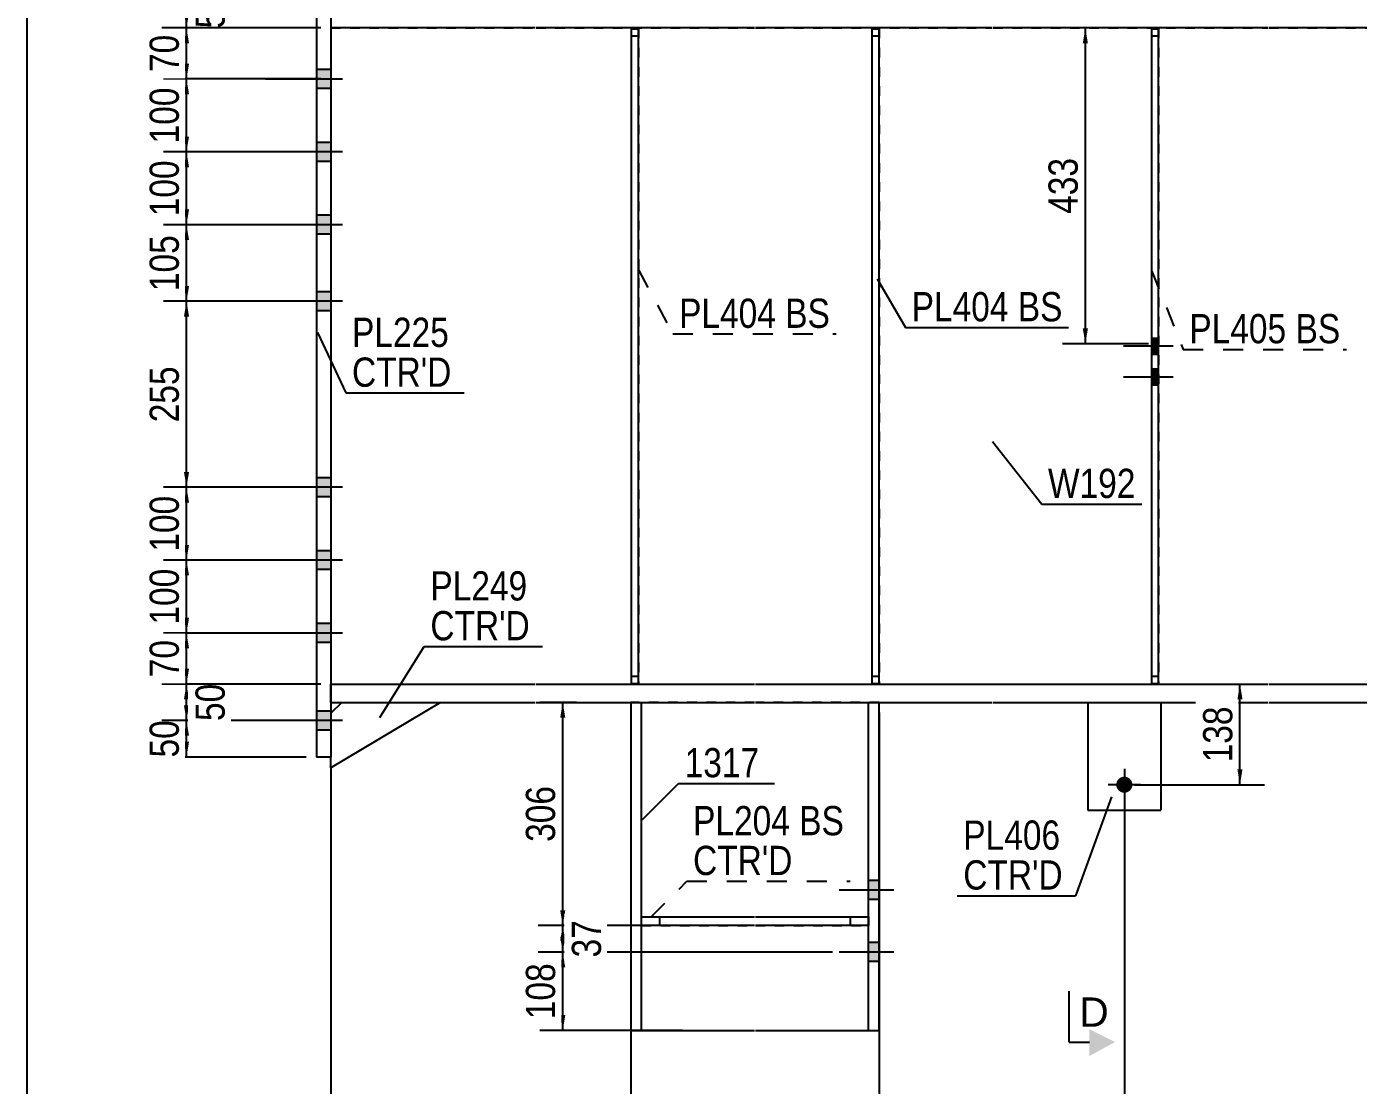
# Model space of a CAD drawing. Header units: millimetres. Extents: x -246 to 166, y -173 to 114.
# Drawn here: x -243.8 to -113.3, y -46.5 to 57.3 of the extents above; entities that cross this region are included whole.
import ezdxf

# ---------------------------------------------------------------- set-up
doc = ezdxf.new("R2010")
doc.units = ezdxf.units.MM
doc.linetypes.add('DXK_LINE_DOT1', pattern=[1.8814, 0.9407, -0.9407])
doc.linetypes.add('DXK_LINE_DOT2', pattern=[3.9198, 1.9599, -1.9599])
doc.styles.add('Arial', font='ARIAL.TTF', dxfattribs={"height": 0.2})
doc.styles.add('Arial Narrow', font='ARIALN.TTF', dxfattribs={"height": 0.2})

# ---------------------------------------------------------------- blocks, each defined once
blk = doc.blocks.new('Unknown-623346309-1210')
at = {"color": 5, "linetype": 'Continuous'}
blk.add_line((-243.75, 114.21), (-243.75, -172.79), dxfattribs=at)
blk = doc.blocks.new('Part-623346309-1633 - 1608')
at = {"color": 7, "linetype": 'DXK_LINE_DOT1'}
for p, q in [((-133.54, 57.07), (-133.54, -7.07)), ((-132.83, 57.07), (-133.54, 57.07)), ((-133.54, 56.36), (-132.83, 56.36)), ((-132.83, 57.07), (-132.83, -7.07)), ((-133.54, -6.36), (-132.83, -6.36)), ((-133.54, -7.07), (-132.83, -7.07))]:
    blk.add_line(p, q, dxfattribs=at)
blk = doc.blocks.new('Part-623346309-2009 - 1608')
at = {"color": 2, "linetype": 'Continuous'}
for p, q in [((-213.93, -8.93), (-213.93, -7.14)), ((-213.93, -7.14), (-193.93, -7.14)), ((-193.83, -7.14), (-172.43, -7.14)), ((-172.33, -7.14), (-149.14, -7.14)), ((-149.04, -7.14), (-122.11, -7.14)), ((-122.01, -7.14), (-22.83, -7.14)), ((-213.93, -8.93), (-193.93, -8.93)), ((-193.83, -8.93), (-172.43, -8.93)), ((-172.33, -8.93), (-149.14, -8.93)), ((-149.04, -8.93), (-122.11, -8.93)), ((-122.01, -8.93), (-22.83, -8.93))]:
    blk.add_line(p, q, dxfattribs=at)
blk = doc.blocks.new('Bolt-623346309-1610 - 1608')
at = {"linetype": 'Continuous'}
for points in [[(-133.54, 26.73), (-133.54, 25.16), (-132.83, 25.16), (-132.83, 26.73)], [(-133.54, 23.7), (-133.54, 22.13), (-132.83, 22.13), (-132.83, 23.7)]]:
    blk.add_hatch(color=3, dxfattribs=at).paths.add_polyline_path(points)
at = {"color": 3, "linetype": 'Continuous'}
for p, q in [((-132.83, 26.73), (-133.54, 26.73)), ((-131.4, 25.95), (-136.26, 25.95)), ((-132.83, 25.16), (-133.54, 25.16)), ((-132.83, 23.7), (-133.54, 23.7)), ((-131.4, 22.92), (-136.26, 22.92)), ((-132.83, 22.13), (-133.54, 22.13))]:
    blk.add_line(p, q, dxfattribs=at)
blk = doc.blocks.new('Bolt-623346309-1611 - 1608')
at = {"color": 3, "linetype": 'DXK_LINE_DOT2'}
for p, q in [((-132.83, 26.73), (-133.54, 26.73)), ((-131.4, 25.95), (-136.26, 25.95)), ((-132.83, 25.16), (-133.54, 25.16)), ((-132.83, 23.7), (-133.54, 23.7)), ((-131.4, 22.92), (-136.26, 22.92)), ((-132.83, 22.13), (-133.54, 22.13))]:
    blk.add_line(p, q, dxfattribs=at)
blk = doc.blocks.new('Part-623346309-1655 - 1608')
at = {"color": 7, "linetype": 'DXK_LINE_DOT1'}
for p, q in [((-160.93, 57.07), (-160.93, -7.07)), ((-160.21, 57.07), (-160.93, 57.07)), ((-160.93, 56.36), (-160.21, 56.36)), ((-160.21, 57.07), (-160.21, -7.07)), ((-160.93, -6.36), (-160.21, -6.36)), ((-160.93, -7.07), (-160.21, -7.07))]:
    blk.add_line(p, q, dxfattribs=at)
blk = doc.blocks.new('Part-623346309-1677 - 1608')
at = {"color": 2, "linetype": 'Continuous'}
for p, q in [((-184.52, 57.07), (-184.52, -7.07)), ((-184.52, 57.07), (-183.81, 57.07)), ((-183.81, -7.07), (-183.81, 57.07)), ((-184.52, -7.07), (-183.81, -7.07))]:
    blk.add_line(p, q, dxfattribs=at)
at = {"color": 7, "linetype": 'DXK_LINE_DOT1'}
for p, q in [((-184.52, 56.36), (-183.81, 56.36)), ((-184.52, -6.36), (-183.81, -6.36))]:
    blk.add_line(p, q, dxfattribs=at)
blk = doc.blocks.new('Part-623346309-1745 - 1608')
at = {"color": 2, "linetype": 'Continuous'}
for p, q in [((-160.93, 57.07), (-160.93, -7.07)), ((-160.93, 57.07), (-160.21, 57.07)), ((-160.21, -7.07), (-160.21, 57.07)), ((-160.93, -7.07), (-160.21, -7.07))]:
    blk.add_line(p, q, dxfattribs=at)
blk = doc.blocks.new('Part-623346309-2077 - 1608')
at = {"color": 2, "linetype": 'Continuous'}
for p, q in [((-203.21, -8.93), (-213.93, -15.36)), ((-212.86, -8.93), (-213.93, -10)), ((-213.93, -15.36), (-213.93, -14.29))]:
    blk.add_line(p, q, dxfattribs=at)
at = {"color": 7, "linetype": 'DXK_LINE_DOT1'}
for p, q in [((-212.86, -8.93), (-203.21, -8.93)), ((-213.93, -10), (-213.93, -14.29))]:
    blk.add_line(p, q, dxfattribs=at)
blk = doc.blocks.new('Part-623346309-1767 - 1608')
at = {"color": 2, "linetype": 'Continuous'}
for p, q in [((-133.54, 57.07), (-133.54, -7.07)), ((-133.54, 57.07), (-132.83, 57.07)), ((-132.83, -7.07), (-132.83, 57.07)), ((-133.54, -7.07), (-132.83, -7.07))]:
    blk.add_line(p, q, dxfattribs=at)
blk = doc.blocks.new('Part-623346309-1965 - 1608')
at = {"color": 2, "linetype": 'Continuous'}
for p, q in [((-213.93, 58.93), (-213.93, 57.14)), ((-193.93, 57.14), (-213.93, 57.14)), ((-172.43, 57.14), (-193.83, 57.14)), ((-149.14, 57.14), (-172.33, 57.14)), ((-122.11, 57.14), (-149.04, 57.14)), ((-22.83, 57.14), (-122.01, 57.14))]:
    blk.add_line(p, q, dxfattribs=at)
blk = doc.blocks.new('Part-623346309-2048 - 1608')
at = {"color": 2, "linetype": 'Continuous'}
for p, q in [((-215.36, 64.29), (-213.93, 64.29)), ((-215.36, 64.29), (-215.36, -14.29)), ((-213.93, 64.29), (-213.93, -14.29)), ((-213.93, -14.29), (-215.36, -14.29))]:
    blk.add_line(p, q, dxfattribs=at)
blk = doc.blocks.new('Bolt-623346309-2090 - 1608')
at = {"linetype": 'Continuous'}
for points in [[(-215.36, 61.64), (-215.36, 59.79), (-213.93, 59.79), (-213.93, 61.64)], [(-215.36, 61.64), (-215.36, 59.79), (-213.93, 59.79), (-213.93, 61.64)], [(-215.36, 53.07), (-215.36, 51.21), (-213.93, 51.21), (-213.93, 53.07)], [(-215.36, 53.07), (-215.36, 51.21), (-213.93, 51.21), (-213.93, 53.07)], [(-215.36, 45.93), (-215.36, 44.07), (-213.93, 44.07), (-213.93, 45.93)], [(-215.36, 45.93), (-215.36, 44.07), (-213.93, 44.07), (-213.93, 45.93)], [(-215.36, 38.79), (-215.36, 36.93), (-213.93, 36.93), (-213.93, 38.79)], [(-215.36, 38.79), (-215.36, 36.93), (-213.93, 36.93), (-213.93, 38.79)], [(-215.36, 31.29), (-215.36, 29.43), (-213.93, 29.43), (-213.93, 31.29)], [(-215.36, 31.29), (-215.36, 29.43), (-213.93, 29.43), (-213.93, 31.29)], [(-215.36, 13.07), (-215.36, 11.21), (-213.93, 11.21), (-213.93, 13.07)], [(-215.36, 13.07), (-215.36, 11.21), (-213.93, 11.21), (-213.93, 13.07)], [(-215.36, 5.93), (-215.36, 4.07), (-213.93, 4.07), (-213.93, 5.93)], [(-215.36, 5.93), (-215.36, 4.07), (-213.93, 4.07), (-213.93, 5.93)], [(-215.36, -1.21), (-215.36, -3.07), (-213.93, -3.07), (-213.93, -1.21)], [(-215.36, -1.21), (-215.36, -3.07), (-213.93, -3.07), (-213.93, -1.21)], [(-215.36, -9.79), (-215.36, -11.64), (-213.93, -11.64), (-213.93, -9.79)], [(-215.36, -9.79), (-215.36, -11.64), (-213.93, -11.64), (-213.93, -9.79)]]:
    blk.add_hatch(color=3, dxfattribs=at).paths.add_polyline_path(points)
at = {"color": 3, "linetype": 'Continuous'}
for p, q in [((-213.93, 61.64), (-215.36, 61.64)), ((-213.93, 61.64), (-215.36, 61.64)), ((-212.79, 60.71), (-220.36, 60.71)), ((-212.79, 60.71), (-220.36, 60.71)), ((-213.93, 59.79), (-215.36, 59.79)), ((-213.93, 59.79), (-215.36, 59.79)), ((-213.93, 53.07), (-215.36, 53.07)), ((-213.93, 53.07), (-215.36, 53.07)), ((-212.79, 52.14), (-220.36, 52.14)), ((-212.79, 52.14), (-220.36, 52.14)), ((-213.93, 51.21), (-215.36, 51.21)), ((-213.93, 51.21), (-215.36, 51.21)), ((-213.93, 45.93), (-215.36, 45.93)), ((-213.93, 45.93), (-215.36, 45.93)), ((-212.79, 45), (-220.36, 45)), ((-212.79, 45), (-220.36, 45)), ((-213.93, 44.07), (-215.36, 44.07)), ((-213.93, 44.07), (-215.36, 44.07)), ((-212.79, 37.86), (-220.36, 37.86)), ((-212.79, 37.86), (-220.36, 37.86)), ((-213.93, 38.79), (-215.36, 38.79)), ((-213.93, 38.79), (-215.36, 38.79)), ((-213.93, 36.93), (-215.36, 36.93)), ((-213.93, 36.93), (-215.36, 36.93)), ((-212.79, 30.36), (-220.36, 30.36)), ((-212.79, 30.36), (-220.36, 30.36)), ((-213.93, 31.29), (-215.36, 31.29)), ((-213.93, 31.29), (-215.36, 31.29)), ((-213.93, 29.43), (-215.36, 29.43)), ((-213.93, 29.43), (-215.36, 29.43)), ((-213.93, 13.07), (-215.36, 13.07)), ((-213.93, 13.07), (-215.36, 13.07)), ((-212.79, 12.14), (-220.36, 12.14)), ((-212.79, 12.14), (-220.36, 12.14)), ((-213.93, 11.21), (-215.36, 11.21)), ((-213.93, 11.21), (-215.36, 11.21)), ((-213.93, 5.93), (-215.36, 5.93)), ((-213.93, 5.93), (-215.36, 5.93)), ((-212.79, 5), (-220.36, 5)), ((-212.79, 5), (-220.36, 5)), ((-213.93, 4.07), (-215.36, 4.07)), ((-213.93, 4.07), (-215.36, 4.07)), ((-213.93, -1.21), (-215.36, -1.21)), ((-213.93, -1.21), (-215.36, -1.21)), ((-212.79, -2.14), (-220.36, -2.14)), ((-212.79, -2.14), (-220.36, -2.14)), ((-213.93, -3.07), (-215.36, -3.07)), ((-213.93, -3.07), (-215.36, -3.07)), ((-213.93, -9.79), (-215.36, -9.79)), ((-213.93, -9.79), (-215.36, -9.79)), ((-212.79, -10.71), (-220.36, -10.71)), ((-212.79, -10.71), (-220.36, -10.71)), ((-213.93, -11.64), (-215.36, -11.64)), ((-213.93, -11.64), (-215.36, -11.64))]:
    blk.add_line(p, q, dxfattribs=at)
blk = doc.blocks.new('Part-623346309-2087 - 1608')
at = {"color": 7, "linetype": 'DXK_LINE_DOT1'}
for p, q in [((-213.93, 57.14), (-213.93, -7.14)), ((-213.93, 57.14), (-193.93, 57.14)), ((-193.83, 57.14), (-172.43, 57.14)), ((-172.33, 57.14), (-149.14, 57.14)), ((-149.04, 57.14), (-122.11, 57.14)), ((-122.01, 57.14), (-107.19, 57.14)), ((-213.93, -7.14), (-193.93, -7.14)), ((-193.83, -7.14), (-172.43, -7.14)), ((-172.33, -7.14), (-149.14, -7.14)), ((-149.04, -7.14), (-122.11, -7.14)), ((-122.01, -7.14), (-107.19, -7.14))]:
    blk.add_line(p, q, dxfattribs=at)
blk = doc.blocks.new('Part-623346309-2180 - 1608')
at = {"color": 2, "linetype": 'Continuous'}
for p, q in [((-184.54, -8.93), (-184.54, -41.07)), ((-183.5, -41.07), (-183.5, -8.93)), ((-161.26, -41.07), (-161.26, -8.93)), ((-160.21, -41.07), (-160.21, -8.93)), ((-184.54, -41.07), (-172.43, -41.07)), ((-172.33, -41.07), (-160.21, -41.07))]:
    blk.add_line(p, q, dxfattribs=at)
at = {"color": 7, "linetype": 'DXK_LINE_DOT1'}
for p, q in [((-172.43, -8.93), (-184.54, -8.93)), ((-160.21, -8.93), (-172.33, -8.93))]:
    blk.add_line(p, q, dxfattribs=at)
blk = doc.blocks.new('Part-623346309-2202 - 1608')
at = {"color": 7, "linetype": 'DXK_LINE_DOT1'}
for p, q in [((-183.5, -30.79), (-183.5, -29.93)), ((-183.5, -29.93), (-172.43, -29.93)), ((-181.71, -30.79), (-181.71, -29.93)), ((-172.33, -29.93), (-161.26, -29.93)), ((-163.04, -29.93), (-163.04, -30.79)), ((-161.26, -29.93), (-161.26, -30.79)), ((-183.5, -30.79), (-172.43, -30.79)), ((-172.33, -30.79), (-161.26, -30.79))]:
    blk.add_line(p, q, dxfattribs=at)
blk = doc.blocks.new('Part-623346309-2207 - 1608')
at = {"color": 7, "linetype": 'DXK_LINE_DOT1'}
for p, q in [((-184.52, 57.07), (-184.52, -7.07)), ((-183.81, 57.07), (-184.52, 57.07)), ((-183.81, 57.07), (-183.81, -7.07)), ((-184.52, -7.07), (-183.81, -7.07))]:
    blk.add_line(p, q, dxfattribs=at)
blk = doc.blocks.new('Part-623346309-2229 - 1608')
at = {"color": 2, "linetype": 'Continuous'}
for p, q in [((-183.5, -29.93), (-172.43, -29.93)), ((-172.33, -29.93), (-161.26, -29.93)), ((-172.43, -30.79), (-183.5, -30.79)), ((-161.26, -30.79), (-172.33, -30.79))]:
    blk.add_line(p, q, dxfattribs=at)
blk = doc.blocks.new('Bolt-623346309-6148 - 1608')
at = {"linetype": 'Continuous'}
blk.add_hatch(color=3, dxfattribs=at).paths.add_polyline_path([(-136.19, -17.79, -1), (-136.19, -16.21, -1)])
at = {"color": 3, "linetype": 'Continuous'}
for p, q in [((-136.19, -15.43), (-136.19, -18.57)), ((-134.61, -17), (-137.76, -17))]:
    blk.add_line(p, q, dxfattribs=at)
blk = doc.blocks.new('Part-623346309-6145 - 1608')
at = {"color": 2, "linetype": 'Continuous'}
for p, q in [((-139.76, -8.93), (-139.76, -19.5)), ((-132.61, -8.93), (-132.61, -19.5)), ((-139.76, -19.5), (-132.61, -19.5))]:
    blk.add_line(p, q, dxfattribs=at)
at = {"color": 7, "linetype": 'DXK_LINE_DOT1'}
blk.add_line((-139.76, -8.93), (-132.61, -8.93), dxfattribs=at)
blk = doc.blocks.new('Bolt-623346309-6146 - 1608')
at = {"linetype": 'Continuous'}
for points in [[(-161.26, -26.39), (-161.26, -28.25), (-160.21, -28.25), (-160.21, -26.39)], [(-161.26, -32.46), (-161.26, -34.32), (-160.21, -34.32), (-160.21, -32.46)]]:
    blk.add_hatch(color=3, dxfattribs=at).paths.add_polyline_path(points)
at = {"color": 3, "linetype": 'Continuous'}
for p, q in [((-158.79, -27.32), (-164.14, -27.32)), ((-160.21, -26.39), (-161.26, -26.39)), ((-160.21, -28.25), (-161.26, -28.25)), ((-160.21, -32.46), (-161.26, -32.46)), ((-158.79, -33.39), (-164.14, -33.39)), ((-160.21, -34.32), (-161.26, -34.32))]:
    blk.add_line(p, q, dxfattribs=at)
blk = doc.blocks.new('Bolt-623346309-6147 - 1608')
at = {"linetype": 'Continuous'}
for points in [[(-161.26, -26.39), (-161.26, -28.25), (-160.21, -28.25), (-160.21, -26.39)], [(-161.26, -32.46), (-161.26, -34.32), (-160.21, -34.32), (-160.21, -32.46)]]:
    blk.add_hatch(color=3, dxfattribs=at).paths.add_polyline_path(points)
at = {"color": 3, "linetype": 'Continuous'}
for p, q in [((-158.79, -27.32), (-164.14, -27.32)), ((-160.21, -26.39), (-161.26, -26.39)), ((-160.21, -28.25), (-161.26, -28.25)), ((-160.21, -32.46), (-161.26, -32.46)), ((-158.79, -33.39), (-164.14, -33.39)), ((-160.21, -34.32), (-161.26, -34.32))]:
    blk.add_line(p, q, dxfattribs=at)
blk = doc.blocks.new('StraightDimension-623346309-6377 - 1608')
at = {"linetype": 'Continuous'}
for points in [[(-228.34, -12.21), (-228.09, -10.71), (-227.84, -12.21)], [(-227.84, -12.79), (-228.09, -14.29), (-228.34, -12.79)]]:
    blk.add_hatch(color=7, dxfattribs=at).paths.add_polyline_path(points)
at = {"color": 7, "linetype": 'Continuous'}
for p, q in [((-214.93, -10.71), (-230.34, -10.71)), ((-228.09, -14.29), (-228.09, -10.71)), ((-216.36, -14.29), (-230.34, -14.29))]:
    blk.add_line(p, q, dxfattribs=at)
at = {"color": 0}
blk.add_wipeout([(-228.24, -10.07), (-232.44, -10.07), (-232.44, -14.93), (-228.24, -14.93)], dxfattribs=at)
at = {"color": 3, "style": 'Arial Narrow'}
blk.add_text('50', height=2.863, rotation=90.0002, dxfattribs=at).set_placement((-228.84, -14.33))
blk = doc.blocks.new('StraightDimension-623346309-6369 - 1608')
at = {"linetype": 'Continuous'}
for points in [[(-228.34, 50.65), (-228.09, 52.15), (-227.84, 50.65)], [(-227.84, 46.5), (-228.09, 45), (-228.34, 46.5)]]:
    blk.add_hatch(color=7, dxfattribs=at).paths.add_polyline_path(points)
at = {"color": 7, "linetype": 'Continuous'}
for p, q in [((-214.93, 52.15), (-230.34, 52.15)), ((-228.09, 45), (-228.09, 52.15)), ((-214.93, 45), (-230.34, 45))]:
    blk.add_line(p, q, dxfattribs=at)
at = {"color": 0}
blk.add_wipeout([(-228.24, 51.92), (-232.44, 51.92), (-232.44, 45.23), (-228.24, 45.23)], dxfattribs=at)
at = {"color": 3, "style": 'Arial Narrow'}
blk.add_text('100', height=2.863, rotation=90.0002, dxfattribs=at).set_placement((-228.84, 45.83))
blk = doc.blocks.new('StraightDimension-623346309-8150 - 1608')
at = {"linetype": 'Continuous'}
for points in [[(-191.47, -34.89), (-191.22, -33.39), (-190.97, -34.89)], [(-190.97, -39.57), (-191.22, -41.07), (-191.47, -39.57)]]:
    blk.add_hatch(color=7, dxfattribs=at).paths.add_polyline_path(points)
at = {"color": 7, "linetype": 'Continuous'}
for p, q in [((-164.79, -33.39), (-193.47, -33.39)), ((-191.22, -41.07), (-191.22, -33.39)), ((-179.49, -41.07), (-193.47, -41.07))]:
    blk.add_line(p, q, dxfattribs=at)
at = {"color": 0}
blk.add_wipeout([(-191.37, -33.89), (-195.57, -33.89), (-195.57, -40.57), (-191.37, -40.57)], dxfattribs=at)
at = {"color": 3, "style": 'Arial Narrow'}
blk.add_text('108', height=2.863, rotation=90.0002, dxfattribs=at).set_placement((-191.97, -39.97))
blk = doc.blocks.new('StraightDimension-623346309-6376 - 1608')
at = {"linetype": 'Continuous'}
for points in [[(-228.34, -8.64), (-228.09, -7.14), (-227.84, -8.64)], [(-227.84, -9.21), (-228.09, -10.71), (-228.34, -9.21)]]:
    blk.add_hatch(color=7, dxfattribs=at).paths.add_polyline_path(points)
at = {"color": 7, "linetype": 'Continuous'}
for p, q in [((-214.93, -7.14), (-230.49, -7.14)), ((-228.09, -10.71), (-228.09, -7.14)), ((-214.93, -10.71), (-230.49, -10.71))]:
    blk.add_line(p, q, dxfattribs=at)
at = {"color": 0}
blk.add_wipeout([(-223.74, -6.5), (-227.94, -6.5), (-227.94, -11.36), (-223.74, -11.36)], dxfattribs=at)
at = {"color": 3, "style": 'Arial Narrow'}
blk.add_text('50', height=2.863, rotation=90.0002, dxfattribs=at).set_placement((-224.34, -10.76))
blk = doc.blocks.new('StraightDimension-623346309-2628 - 1608')
at = {"linetype": 'Continuous'}
for points in [[(-158.71, -56.37), (-160.21, -56.12), (-158.71, -55.87)], [(-137.69, -55.87), (-136.19, -56.12), (-137.69, -56.37)]]:
    blk.add_hatch(color=7, dxfattribs=at).paths.add_polyline_path(points)
at = {"color": 7, "linetype": 'Continuous'}
for p, q in [((-160.21, -9.93), (-160.21, -58.52)), ((-136.19, -16.43), (-136.19, -58.52)), ((-160.21, -56.12), (-136.19, -56.12))]:
    blk.add_line(p, q, dxfattribs=at)
at = {"color": 0}
blk.add_wipeout([(-144.86, -55.97), (-144.86, -51.77), (-151.54, -51.77), (-151.54, -55.97)], dxfattribs=at)
at = {"color": 3, "style": 'Arial Narrow'}
blk.add_text('525', height=2.863, dxfattribs=at).set_placement((-150.94, -55.37))
blk = doc.blocks.new('StraightDimension-623346309-2642 - 1608')
at = {"linetype": 'Continuous'}
for points in [[(-183.04, -56.37), (-184.54, -56.12), (-183.04, -55.87)], [(-161.71, -55.87), (-160.21, -56.12), (-161.71, -56.37)]]:
    blk.add_hatch(color=7, dxfattribs=at).paths.add_polyline_path(points)
at = {"color": 7, "linetype": 'Continuous'}
for p, q in [((-184.54, -9.93), (-184.54, -58.52)), ((-160.21, -9.93), (-160.21, -58.52)), ((-184.54, -56.12), (-160.21, -56.12))]:
    blk.add_line(p, q, dxfattribs=at)
at = {"color": 0}
blk.add_wipeout([(-169.04, -55.97), (-169.04, -51.77), (-175.72, -51.77), (-175.72, -55.97)], dxfattribs=at)
at = {"color": 3, "style": 'Arial Narrow'}
blk.add_text('450', height=2.863, dxfattribs=at).set_placement((-175.12, -55.37))
blk = doc.blocks.new('StraightDimension-623346309-2650 - 1608')
at = {"linetype": 'Continuous'}
for points in [[(-212.43, -56.37), (-213.93, -56.12), (-212.43, -55.87)], [(-186.04, -55.87), (-184.54, -56.12), (-186.04, -56.37)]]:
    blk.add_hatch(color=7, dxfattribs=at).paths.add_polyline_path(points)
at = {"color": 7, "linetype": 'Continuous'}
for p, q in [((-184.54, -9.93), (-184.54, -58.52)), ((-213.93, -15.29), (-213.93, -58.52)), ((-213.93, -56.12), (-184.54, -56.12))]:
    blk.add_line(p, q, dxfattribs=at)
at = {"color": 0}
blk.add_wipeout([(-194.98, -55.97), (-194.98, -51.77), (-203.49, -51.77), (-203.49, -55.97)], dxfattribs=at)
at = {"color": 3, "style": 'Arial Narrow'}
blk.add_text('1413', height=2.863, dxfattribs=at).set_placement((-202.89, -55.37))
blk = doc.blocks.new('StraightDimension-623346309-5178 - 1608')
at = {"linetype": 'Continuous'}
for points in [[(-140.26, 55.64), (-140.01, 57.14), (-139.76, 55.64)], [(-139.76, 27.7), (-140.01, 26.2), (-140.26, 27.7)]]:
    blk.add_hatch(color=7, dxfattribs=at).paths.add_polyline_path(points)
at = {"color": 7, "linetype": 'Continuous'}
for p, q in [((-129.89, 57.14), (-142.26, 57.14)), ((-140.01, 26.2), (-140.01, 57.14)), ((-133.83, 26.2), (-142.26, 26.2))]:
    blk.add_line(p, q, dxfattribs=at)
at = {"color": 0}
blk.add_wipeout([(-140.16, 45.01), (-144.36, 45.01), (-144.36, 38.33), (-140.16, 38.33)], dxfattribs=at)
at = {"color": 3, "style": 'Arial Narrow'}
blk.add_text('433', height=2.863, rotation=90.0002, dxfattribs=at).set_placement((-140.76, 38.93))
blk = doc.blocks.new('StraightDimension-623346309-6367 - 1608')
at = {"linetype": 'Continuous'}
for points in [[(-228.34, 59.21), (-228.09, 60.71), (-227.84, 59.21)], [(-227.84, 58.64), (-228.09, 57.14), (-228.34, 58.64)]]:
    blk.add_hatch(color=7, dxfattribs=at).paths.add_polyline_path(points)
at = {"color": 7, "linetype": 'Continuous'}
for p, q in [((-214.93, 60.71), (-230.49, 60.71)), ((-228.09, 57.14), (-228.09, 60.71)), ((-214.93, 57.14), (-230.49, 57.14))]:
    blk.add_line(p, q, dxfattribs=at)
at = {"color": 0}
blk.add_wipeout([(-223.74, 61.36), (-227.94, 61.36), (-227.94, 56.5), (-223.74, 56.5)], dxfattribs=at)
at = {"color": 3, "style": 'Arial Narrow'}
blk.add_text('50', height=2.863, rotation=90.0002, dxfattribs=at).set_placement((-224.34, 57.1))
blk = doc.blocks.new('StraightDimension-623346309-6368 - 1608')
at = {"linetype": 'Continuous'}
for points in [[(-228.34, 55.64), (-228.09, 57.14), (-227.84, 55.64)], [(-227.84, 53.65), (-228.09, 52.15), (-228.34, 53.65)]]:
    blk.add_hatch(color=7, dxfattribs=at).paths.add_polyline_path(points)
at = {"color": 7, "linetype": 'Continuous'}
for p, q in [((-214.93, 57.14), (-230.34, 57.14)), ((-228.09, 52.15), (-228.09, 57.14)), ((-214.93, 52.15), (-230.34, 52.15))]:
    blk.add_line(p, q, dxfattribs=at)
at = {"color": 0}
blk.add_wipeout([(-228.24, 57.07), (-232.44, 57.07), (-232.44, 52.22), (-228.24, 52.22)], dxfattribs=at)
at = {"color": 3, "style": 'Arial Narrow'}
blk.add_text('70', height=2.863, rotation=90.0002, dxfattribs=at).set_placement((-228.84, 52.82))
blk = doc.blocks.new('StraightDimension-623346309-6370 - 1608')
at = {"linetype": 'Continuous'}
for points in [[(-228.34, 43.5), (-228.09, 45), (-227.84, 43.5)], [(-227.84, 39.36), (-228.09, 37.86), (-228.34, 39.36)]]:
    blk.add_hatch(color=7, dxfattribs=at).paths.add_polyline_path(points)
at = {"color": 7, "linetype": 'Continuous'}
for p, q in [((-214.93, 45), (-230.34, 45)), ((-228.09, 37.86), (-228.09, 45)), ((-214.93, 37.86), (-230.34, 37.86))]:
    blk.add_line(p, q, dxfattribs=at)
at = {"color": 0}
blk.add_wipeout([(-228.24, 44.77), (-232.44, 44.77), (-232.44, 38.09), (-228.24, 38.09)], dxfattribs=at)
at = {"color": 3, "style": 'Arial Narrow'}
blk.add_text('100', height=2.863, rotation=90.0002, dxfattribs=at).set_placement((-228.84, 38.69))
blk = doc.blocks.new('StraightDimension-623346309-6371 - 1608')
at = {"linetype": 'Continuous'}
for points in [[(-228.34, 36.36), (-228.09, 37.86), (-227.84, 36.36)], [(-227.84, 31.86), (-228.09, 30.36), (-228.34, 31.86)]]:
    blk.add_hatch(color=7, dxfattribs=at).paths.add_polyline_path(points)
at = {"color": 7, "linetype": 'Continuous'}
for p, q in [((-214.93, 37.86), (-230.34, 37.86)), ((-228.09, 30.36), (-228.09, 37.86)), ((-214.93, 30.36), (-230.34, 30.36))]:
    blk.add_line(p, q, dxfattribs=at)
at = {"color": 0}
blk.add_wipeout([(-228.24, 37.45), (-232.44, 37.45), (-232.44, 30.76), (-228.24, 30.76)], dxfattribs=at)
at = {"color": 3, "style": 'Arial Narrow'}
blk.add_text('105', height=2.863, rotation=90.0002, dxfattribs=at).set_placement((-228.84, 31.36))
blk = doc.blocks.new('StraightDimension-623346309-6372 - 1608')
at = {"linetype": 'Continuous'}
for points in [[(-228.34, 28.86), (-228.09, 30.36), (-227.84, 28.86)], [(-227.84, 13.64), (-228.09, 12.14), (-228.34, 13.64)]]:
    blk.add_hatch(color=7, dxfattribs=at).paths.add_polyline_path(points)
at = {"color": 7, "linetype": 'Continuous'}
for p, q in [((-214.93, 30.36), (-230.34, 30.36)), ((-228.09, 12.14), (-228.09, 30.36)), ((-214.93, 12.14), (-230.34, 12.14))]:
    blk.add_line(p, q, dxfattribs=at)
at = {"color": 0}
blk.add_wipeout([(-228.24, 24.59), (-232.44, 24.59), (-232.44, 17.91), (-228.24, 17.91)], dxfattribs=at)
at = {"color": 3, "style": 'Arial Narrow'}
blk.add_text('255', height=2.863, rotation=90.0002, dxfattribs=at).set_placement((-228.84, 18.51))
blk = doc.blocks.new('StraightDimension-623346309-6373 - 1608')
at = {"linetype": 'Continuous'}
for points in [[(-228.34, 10.64), (-228.09, 12.14), (-227.84, 10.64)], [(-227.84, 6.5), (-228.09, 5), (-228.34, 6.5)]]:
    blk.add_hatch(color=7, dxfattribs=at).paths.add_polyline_path(points)
at = {"color": 7, "linetype": 'Continuous'}
for p, q in [((-214.93, 12.14), (-230.34, 12.14)), ((-228.09, 5), (-228.09, 12.14)), ((-214.93, 5), (-230.34, 5))]:
    blk.add_line(p, q, dxfattribs=at)
at = {"color": 0}
blk.add_wipeout([(-228.24, 11.91), (-232.44, 11.91), (-232.44, 5.23), (-228.24, 5.23)], dxfattribs=at)
at = {"color": 3, "style": 'Arial Narrow'}
blk.add_text('100', height=2.863, rotation=90.0002, dxfattribs=at).set_placement((-228.84, 5.83))
blk = doc.blocks.new('StraightDimension-623346309-6374 - 1608')
at = {"linetype": 'Continuous'}
for points in [[(-228.34, 3.5), (-228.09, 5), (-227.84, 3.5)], [(-227.84, -0.64), (-228.09, -2.14), (-228.34, -0.64)]]:
    blk.add_hatch(color=7, dxfattribs=at).paths.add_polyline_path(points)
at = {"color": 7, "linetype": 'Continuous'}
for p, q in [((-214.93, 5), (-230.34, 5)), ((-228.09, -2.14), (-228.09, 5)), ((-214.93, -2.14), (-230.34, -2.14))]:
    blk.add_line(p, q, dxfattribs=at)
at = {"color": 0}
blk.add_wipeout([(-228.24, 4.77), (-232.44, 4.77), (-232.44, -1.91), (-228.24, -1.91)], dxfattribs=at)
at = {"color": 3, "style": 'Arial Narrow'}
blk.add_text('100', height=2.863, rotation=90.0002, dxfattribs=at).set_placement((-228.84, -1.31))
blk = doc.blocks.new('StraightDimension-623346309-6375 - 1608')
at = {"linetype": 'Continuous'}
for points in [[(-228.34, -3.64), (-228.09, -2.14), (-227.84, -3.64)], [(-227.84, -5.64), (-228.09, -7.14), (-228.34, -5.64)]]:
    blk.add_hatch(color=7, dxfattribs=at).paths.add_polyline_path(points)
at = {"color": 7, "linetype": 'Continuous'}
for p, q in [((-214.93, -2.14), (-230.34, -2.14)), ((-228.09, -7.14), (-228.09, -2.14)), ((-214.93, -7.14), (-230.34, -7.14))]:
    blk.add_line(p, q, dxfattribs=at)
at = {"color": 0}
blk.add_wipeout([(-228.24, -2.21), (-232.44, -2.21), (-232.44, -7.07), (-228.24, -7.07)], dxfattribs=at)
at = {"color": 3, "style": 'Arial Narrow'}
blk.add_text('70', height=2.863, rotation=90.0002, dxfattribs=at).set_placement((-228.84, -6.47))
blk = doc.blocks.new('StraightDimension-623346309-6789 - 1608')
at = {"linetype": 'Continuous'}
for points in [[(-125.11, -8.64), (-124.86, -7.14), (-124.61, -8.64)], [(-124.61, -15.5), (-124.86, -17), (-125.11, -15.5)]]:
    blk.add_hatch(color=7, dxfattribs=at).paths.add_polyline_path(points)
at = {"color": 7, "linetype": 'Continuous'}
for p, q in [((-159.21, -7.14), (-122.46, -7.14)), ((-124.86, -17), (-124.86, -7.14)), ((-135.19, -17), (-122.46, -17))]:
    blk.add_line(p, q, dxfattribs=at)
at = {"color": 0}
blk.add_wipeout([(-125.01, -8.73), (-129.21, -8.73), (-129.21, -15.41), (-125.01, -15.41)], dxfattribs=at)
at = {"color": 3, "style": 'Arial Narrow'}
blk.add_text('138', height=2.863, rotation=90.0002, dxfattribs=at).set_placement((-125.61, -14.81))
blk = doc.blocks.new('StraightDimension-623346309-8148 - 1608')
at = {"linetype": 'Continuous'}
for points in [[(-191.47, -10.43), (-191.22, -8.93), (-190.97, -10.43)], [(-190.97, -29.29), (-191.22, -30.79), (-191.47, -29.29)]]:
    blk.add_hatch(color=7, dxfattribs=at).paths.add_polyline_path(points)
at = {"color": 7, "linetype": 'Continuous'}
for p, q in [((-189.88, -8.93), (-193.47, -8.93)), ((-191.22, -30.79), (-191.22, -8.93)), ((-179.49, -30.79), (-193.47, -30.79))]:
    blk.add_line(p, q, dxfattribs=at)
at = {"color": 0}
blk.add_wipeout([(-191.37, -16.51), (-195.57, -16.51), (-195.57, -23.2), (-191.37, -23.2)], dxfattribs=at)
at = {"color": 3, "style": 'Arial Narrow'}
blk.add_text('306', height=2.863, rotation=90.0002, dxfattribs=at).set_placement((-191.97, -22.6))
blk = doc.blocks.new('StraightDimension-623346309-8149 - 1608')
at = {"linetype": 'Continuous'}
for points in [[(-191.47, -32.29), (-191.22, -30.79), (-190.97, -32.29)], [(-190.97, -31.89), (-191.22, -33.39), (-191.47, -31.89)]]:
    blk.add_hatch(color=7, dxfattribs=at).paths.add_polyline_path(points)
at = {"color": 7, "linetype": 'Continuous'}
for p, q in [((-179.49, -30.79), (-193.62, -30.79)), ((-191.22, -33.39), (-191.22, -30.79)), ((-164.79, -33.39), (-193.62, -33.39))]:
    blk.add_line(p, q, dxfattribs=at)
at = {"color": 0}
blk.add_wipeout([(-186.87, -29.66), (-191.07, -29.66), (-191.07, -34.52), (-186.87, -34.52)], dxfattribs=at)
at = {"color": 3, "style": 'Arial Narrow'}
blk.add_text('37', height=2.863, rotation=90.0002, dxfattribs=at).set_placement((-187.47, -33.92))
blk = doc.blocks.new('Mark-623346309-2083 - 1608')
at = {"color": 0}
blk.add_wipeout([(-135.08, 11.09), (-135.08, 14.09), (-143.67, 14.09), (-143.67, 11.09)], dxfattribs=at)
blk.add_wipeout([(-135.08, 11.09), (-135.08, 14.09), (-143.67, 14.09), (-143.67, 11.09)], dxfattribs=at)
at = {"color": 7, "linetype": 'Continuous'}
for p, q in [((-149.11, 16.61), (-144.27, 10.49)), ((-144.27, 10.49), (-134.48, 10.49))]:
    blk.add_line(p, q, dxfattribs=at)
at = {"color": 3, "style": 'Arial Narrow'}
blk.add_text('W192', height=2.863, dxfattribs=at).set_placement((-143.67, 11.09))
blk = doc.blocks.new('Mark-623346309-2176 - 1608')
at = {"color": 0}
blk.add_wipeout([(-171.96, -16.27), (-171.96, -13.27), (-179.27, -13.27), (-179.27, -16.27)], dxfattribs=at)
blk.add_wipeout([(-171.96, -16.27), (-171.96, -13.27), (-179.27, -13.27), (-179.27, -16.27)], dxfattribs=at)
at = {"color": 7, "linetype": 'Continuous'}
for p, q in [((-183.4, -20.4), (-179.87, -16.87)), ((-179.87, -16.87), (-170.46, -16.87))]:
    blk.add_line(p, q, dxfattribs=at)
at = {"color": 3, "style": 'Arial Narrow'}
blk.add_text('1317', height=2.863, dxfattribs=at).set_placement((-179.27, -16.27))
blk = doc.blocks.new('Mark-623346309-2073 - 1608')
at = {"color": 0}
for points in [[(-194.69, 1.05), (-194.69, 4.05), (-204.19, 4.05), (-204.19, 1.05)], [(-194.43, -2.85), (-194.43, 0.15), (-204.19, 0.15), (-204.19, -2.85)]]:
    blk.add_wipeout(points, dxfattribs=at)
for points in [[(-194.69, 1.05), (-194.69, 4.05), (-204.19, 4.05), (-204.19, 1.05)], [(-194.43, -2.85), (-194.43, 0.15), (-204.19, 0.15), (-204.19, -2.85)]]:
    blk.add_wipeout(points, dxfattribs=at)
at = {"color": 7, "linetype": 'Continuous'}
for p, q in [((-209.15, -10.42), (-204.79, -3.45)), ((-204.79, -3.45), (-193.19, -3.45))]:
    blk.add_line(p, q, dxfattribs=at)
at = {"color": 3, "style": 'Arial Narrow'}
blk.add_text('PL249', height=2.863, dxfattribs=at).set_placement((-204.19, 1.05))
at = {"color": 1, "style": 'Arial Narrow'}
blk.add_text("CTR'D", height=2.863, dxfattribs=at).set_placement((-204.19, -2.85))
blk = doc.blocks.new('Mark-623346309-2044 - 1608')
at = {"color": 0}
for points in [[(-202.37, 25.89), (-202.37, 28.89), (-211.87, 28.89), (-211.87, 25.89)], [(-202.11, 21.99), (-202.11, 24.99), (-211.87, 24.99), (-211.87, 21.99)]]:
    blk.add_wipeout(points, dxfattribs=at)
for points in [[(-202.37, 25.89), (-202.37, 28.89), (-211.87, 28.89), (-211.87, 25.89)], [(-202.11, 21.99), (-202.11, 24.99), (-211.87, 24.99), (-211.87, 21.99)]]:
    blk.add_wipeout(points, dxfattribs=at)
at = {"color": 7, "linetype": 'Continuous'}
for p, q in [((-215.26, 27.31), (-212.47, 21.39)), ((-212.47, 21.39), (-200.87, 21.39))]:
    blk.add_line(p, q, dxfattribs=at)
at = {"color": 3, "style": 'Arial Narrow'}
blk.add_text('PL225', height=2.863, dxfattribs=at).set_placement((-211.87, 25.89))
at = {"color": 1, "style": 'Arial Narrow'}
blk.add_text("CTR'D", height=2.863, dxfattribs=at).set_placement((-211.87, 21.99))
blk = doc.blocks.new('MarkSet-623346309-2830 - 1608')
at = {"color": 0}
for points in [[(-168.95, -21.95), (-168.95, -18.95), (-178.45, -18.95), (-178.45, -21.95)], [(-163.67, -21.95), (-163.67, -18.95), (-168.05, -18.95), (-168.05, -21.95)], [(-168.7, -25.85), (-168.7, -22.85), (-178.45, -22.85), (-178.45, -25.85)]]:
    blk.add_wipeout(points, dxfattribs=at)
for points in [[(-168.95, -21.95), (-168.95, -18.95), (-178.45, -18.95), (-178.45, -21.95)], [(-163.67, -21.95), (-163.67, -18.95), (-168.05, -18.95), (-168.05, -21.95)], [(-168.7, -25.85), (-168.7, -22.85), (-178.45, -22.85), (-178.45, -25.85)]]:
    blk.add_wipeout(points, dxfattribs=at)
at = {"color": 7, "linetype": 'DXK_LINE_DOT2'}
for p, q in [((-182.59, -29.99), (-179.05, -26.45)), ((-179.05, -26.45), (-163.07, -26.45))]:
    blk.add_line(p, q, dxfattribs=at)
at = {"color": 3, "style": 'Arial Narrow'}
for s, p in [('PL204', (-178.45, -21.95)), ('BS', (-168.05, -21.95))]:
    blk.add_text(s, height=2.863, dxfattribs=at).set_placement(p)
at = {"color": 1, "style": 'Arial Narrow'}
blk.add_text("CTR'D", height=2.863, dxfattribs=at).set_placement((-178.45, -25.85))
blk = doc.blocks.new('MarkSet-623346309-2853 - 1608')
at = {"color": 0}
for points in [[(-147.53, 28.4), (-147.53, 31.4), (-157.03, 31.4), (-157.03, 28.4)], [(-142.25, 28.4), (-142.25, 31.4), (-146.63, 31.4), (-146.63, 28.4)]]:
    blk.add_wipeout(points, dxfattribs=at)
for points in [[(-147.53, 28.4), (-147.53, 31.4), (-157.03, 31.4), (-157.03, 28.4)], [(-142.25, 28.4), (-142.25, 31.4), (-146.63, 31.4), (-146.63, 28.4)]]:
    blk.add_wipeout(points, dxfattribs=at)
at = {"color": 7, "linetype": 'Continuous'}
for p, q in [((-160.4, 32.57), (-157.63, 27.8)), ((-157.63, 27.8), (-141.65, 27.8))]:
    blk.add_line(p, q, dxfattribs=at)
at = {"color": 3, "style": 'Arial Narrow'}
for s, p in [('PL404', (-157.03, 28.4)), ('BS', (-146.63, 28.4))]:
    blk.add_text(s, height=2.863, dxfattribs=at).set_placement(p)
blk = doc.blocks.new('MarkSet-623346309-2859 - 1608')
at = {"color": 0}
for points in [[(-170.32, 27.76), (-170.32, 30.76), (-179.82, 30.76), (-179.82, 27.76)], [(-165.03, 27.76), (-165.03, 30.76), (-169.42, 30.76), (-169.42, 27.76)]]:
    blk.add_wipeout(points, dxfattribs=at)
for points in [[(-170.32, 27.76), (-170.32, 30.76), (-179.82, 30.76), (-179.82, 27.76)], [(-165.03, 27.76), (-165.03, 30.76), (-169.42, 30.76), (-169.42, 27.76)]]:
    blk.add_wipeout(points, dxfattribs=at)
at = {"color": 7, "linetype": 'DXK_LINE_DOT2'}
for p, q in [((-183.81, 33.43), (-180.42, 27.16)), ((-180.42, 27.16), (-164.43, 27.16))]:
    blk.add_line(p, q, dxfattribs=at)
at = {"color": 3, "style": 'Arial Narrow'}
for s, p in [('PL404', (-179.82, 27.76)), ('BS', (-169.42, 27.76))]:
    blk.add_text(s, height=2.863, dxfattribs=at).set_placement(p)
blk = doc.blocks.new('MarkSet-623346309-4923 - 1608')
at = {"color": 0}
for points in [[(-120.31, 26.25), (-120.31, 29.25), (-129.82, 29.25), (-129.82, 26.25)], [(-115.03, 26.25), (-115.03, 29.25), (-119.41, 29.25), (-119.41, 26.25)]]:
    blk.add_wipeout(points, dxfattribs=at)
for points in [[(-120.31, 26.25), (-120.31, 29.25), (-129.82, 29.25), (-129.82, 26.25)], [(-115.03, 26.25), (-115.03, 29.25), (-119.41, 29.25), (-119.41, 26.25)]]:
    blk.add_wipeout(points, dxfattribs=at)
at = {"color": 7, "linetype": 'DXK_LINE_DOT2'}
for p, q in [((-133.54, 33.39), (-130.42, 25.65)), ((-130.42, 25.65), (-114.43, 25.65))]:
    blk.add_line(p, q, dxfattribs=at)
at = {"color": 3, "style": 'Arial Narrow'}
for s, p in [('PL405', (-129.82, 26.25)), ('BS', (-119.41, 26.25))]:
    blk.add_text(s, height=2.863, dxfattribs=at).set_placement(p)
blk = doc.blocks.new('SectionMark-623346309-5299 - 1608')
at = {"color": 7, "linetype": 'Continuous'}
for p, q in [((-141.61, 77.02), (-141.61, 72.02)), ((-141.61, 77.02), (-139.61, 77.02)), ((-141.61, -42.21), (-141.61, -37.21)), ((-141.61, -42.21), (-139.61, -42.21))]:
    blk.add_line(p, q, dxfattribs=at)
at = {"color": 0, "linetype": 'Continuous'}
for points in [[(-137.72, 72.52), (-137.72, 75.52), (-140.61, 75.52), (-140.61, 72.52)], [(-137.72, -40.71), (-137.72, -37.71), (-140.61, -37.71), (-140.61, -40.71)]]:
    blk.add_wipeout(points, dxfattribs=at)
at = {"linetype": 'Continuous'}
for points in [[(-139.61, 78.27), (-137.11, 77.02), (-139.61, 75.65)], [(-139.61, -40.96), (-137.11, -42.21), (-139.61, -43.58)]]:
    blk.add_hatch(color=7, dxfattribs=at).paths.add_polyline_path(points)
at = {"color": 136, "linetype": 'Continuous', "style": 'Arial'}
for p in [(-140.61, 72.52), (-140.61, -40.71)]:
    blk.add_text('D', height=2.87, dxfattribs=at).set_placement(p)
blk = doc.blocks.new('Mark-623346309-6185 - 1608')
at = {"color": 7, "linetype": 'Continuous'}
blk.add_line((-137.44, -18.19), (-140.97, -27.87), dxfattribs=at)
at = {"color": 0}
for points in [[(-142.47, -23.37), (-142.47, -20.37), (-151.97, -20.37), (-151.97, -23.37)], [(-142.22, -27.27), (-142.22, -24.27), (-151.97, -24.27), (-151.97, -27.27)]]:
    blk.add_wipeout(points, dxfattribs=at)
for points in [[(-142.47, -23.37), (-142.47, -20.37), (-151.97, -20.37), (-151.97, -23.37)], [(-142.22, -27.27), (-142.22, -24.27), (-151.97, -24.27), (-151.97, -27.27)]]:
    blk.add_wipeout(points, dxfattribs=at)
at = {"color": 7, "linetype": 'Continuous'}
blk.add_line((-152.57, -27.87), (-140.97, -27.87), dxfattribs=at)
at = {"color": 3, "style": 'Arial Narrow'}
blk.add_text('PL406', height=2.863, dxfattribs=at).set_placement((-151.97, -23.37))
at = {"color": 1, "style": 'Arial Narrow'}
blk.add_text("CTR'D", height=2.863, dxfattribs=at).set_placement((-151.97, -27.27))

msp = doc.modelspace()

# ---------------------------------------------------------------- block references
for name in ['Unknown-623346309-1210', 'Part-623346309-2048 - 1608', 'Bolt-623346309-2090 - 1608', 'Part-623346309-1965 - 1608', 'Part-623346309-2087 - 1608', 'Part-623346309-1677 - 1608', 'Part-623346309-2207 - 1608', 'Part-623346309-1655 - 1608', 'Part-623346309-1745 - 1608', 'Part-623346309-1633 - 1608', 'Part-623346309-1767 - 1608', 'Bolt-623346309-1610 - 1608', 'Bolt-623346309-1611 - 1608', 'Part-623346309-2009 - 1608', 'Part-623346309-2077 - 1608', 'Part-623346309-2180 - 1608', 'Part-623346309-6145 - 1608', 'Bolt-623346309-6148 - 1608', 'Bolt-623346309-6146 - 1608', 'Bolt-623346309-6147 - 1608', 'Part-623346309-2202 - 1608', 'Part-623346309-2229 - 1608']:
    msp.add_blockref(name, (0, 0))

# ---------------------------------------------------------------- next in the draw order: block references
for name in ['StraightDimension-623346309-6367 - 1608', 'StraightDimension-623346309-5178 - 1608', 'StraightDimension-623346309-6369 - 1608', 'MarkSet-623346309-2859 - 1608', 'Mark-623346309-2083 - 1608', 'StraightDimension-623346309-6377 - 1608', 'StraightDimension-623346309-2628 - 1608', 'StraightDimension-623346309-8150 - 1608']:
    msp.add_blockref(name, (0, 0))

# ---------------------------------------------------------------- next in the draw order: block references
for name in ['StraightDimension-623346309-6368 - 1608', 'StraightDimension-623346309-6370 - 1608', 'MarkSet-623346309-4923 - 1608', 'MarkSet-623346309-2853 - 1608', 'StraightDimension-623346309-6376 - 1608', 'StraightDimension-623346309-6789 - 1608', 'StraightDimension-623346309-2642 - 1608']:
    msp.add_blockref(name, (0, 0))

# ---------------------------------------------------------------- next in the draw order: block references
for name in ['SectionMark-623346309-5299 - 1608', 'StraightDimension-623346309-6371 - 1608', 'StraightDimension-623346309-2650 - 1608']:
    msp.add_blockref(name, (0, 0))

# ---------------------------------------------------------------- next in the draw order: block references
for name in ['StraightDimension-623346309-6372 - 1608', 'StraightDimension-623346309-8148 - 1608', 'Mark-623346309-6185 - 1608']:
    msp.add_blockref(name, (0, 0))

# ---------------------------------------------------------------- next in the draw order: block references
for name in ['Mark-623346309-2044 - 1608', 'StraightDimension-623346309-6373 - 1608', 'Mark-623346309-2073 - 1608', 'Mark-623346309-2176 - 1608', 'StraightDimension-623346309-8149 - 1608']:
    msp.add_blockref(name, (0, 0))

# ---------------------------------------------------------------- next in the draw order: block references
for name in ['StraightDimension-623346309-6374 - 1608', 'MarkSet-623346309-2830 - 1608']:
    msp.add_blockref(name, (0, 0))

# ---------------------------------------------------------------- next in the draw order: block references
msp.add_blockref('StraightDimension-623346309-6375 - 1608', (0, 0))

doc.saveas('drawing.dxf')
